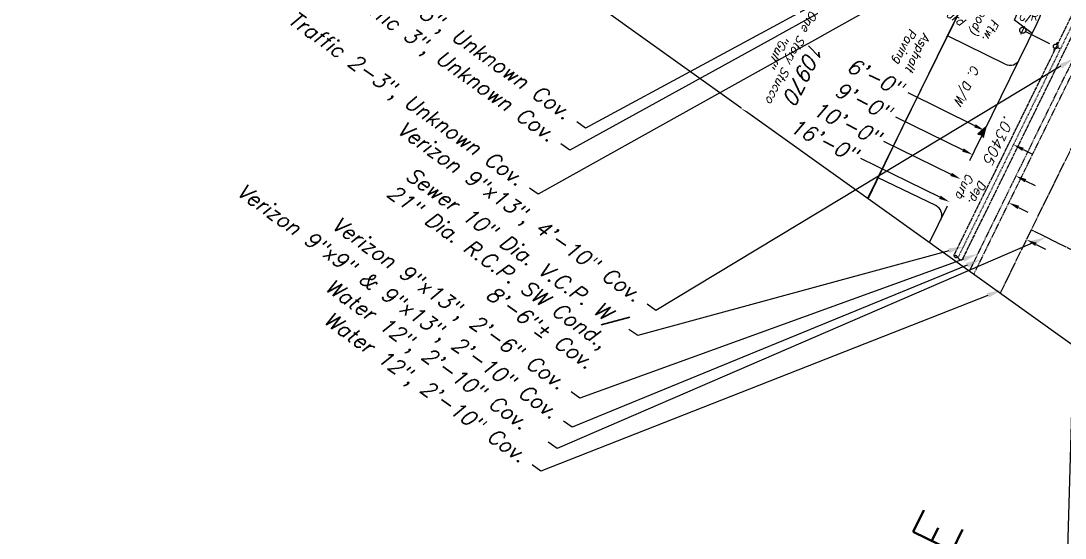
# Model space of a CAD drawing. Header units: feet. Extents: x 2726195 to 2731460, y 295075 to 297838.
# Drawn here: x 2730865.9 to 2731061, y 295688.2 to 295784.8 of the extents above; entities that cross this region are included whole.
import ezdxf
from ezdxf import colors
from ezdxf.entities.mleader import LeaderData, LeaderLine
from ezdxf.math import Vec2, Vec3

# ---------------------------------------------------------------- set-up
doc = ezdxf.new("R2010")
doc.units = ezdxf.units.FT
doc.header["$MEASUREMENT"] = 0
for name, pattern in [('DASHED2', [0.375, 0.25, -0.125]), ('PWD-SSWR', [3.3, 1.5, -0.15, 1.5, -0.15]), ('PWD-TELE', [1.5, 1, -0.05, 0.1, -0.05, 0.1, -0.05, 0.1, -0.05]), ('PWD-WATR', [2.2, 2, -0.05, 0.1, -0.05])]:
    doc.linetypes.add(name, pattern=pattern)
doc.layers.get('Defpoints').update_dxf_attribs({"color": 8})
for name, color, linetype in [('EX-CONC', 7, 'Continuous'), ('EX-CURB RAMP', 7, 'Continuous'), ('EX-CURB-RAMP', 7, 'Continuous'), ('EX-CURBLINE', 4, 'Continuous'), ('EX-DIMS-OFFSETS', 2, 'Continuous'), ('EX-HOUSELINE', 1, 'Continuous'), ('EX-SPOT ELEV-CITYPLAN', 2, 'Continuous'), ('EX-SW FLOW ARROW', 6, 'Continuous'), ('EX-TEXT', 7, 'Continuous'), ('EX-TEXT-BLDG', 7, 'Continuous'), ('EX-TEXT-SEWER-W6', 70, 'Continuous'), ('EX-TEXT-SEWER-W7', 70, 'Continuous'), ('EX-TEXT-TRAFFIC-W7', 22, 'Continuous'), ('EX-TEXT-VERIZON-W7', 30, 'Continuous'), ('EX-TEXT-WATER-W7', 151, 'Continuous'), ('EX-UTIL-PECO-STRU', 22, 'DASHED2'), ('EX-UTIL-SEWER', 70, 'PWD-SSWR'), ('EX-UTIL-STORM', 70, 'DASHED2'), ('EX-UTIL-VERIZON', 30, 'PWD-TELE'), ('EX-UTIL-WATER', 151, 'PWD-WATR'), ('EX_CURB RAMP TEXT', 7, 'Continuous')]:
    doc.layers.add(name, color=color, linetype=linetype)
doc.layers.add('Sheet Boundry', color=5, linetype='Continuous', plot=False)
doc.styles.add('60', font='simplex.shx', dxfattribs={"oblique": 15, "height": 0.6})
doc.styles.add('80', font='simplex.shx', dxfattribs={"oblique": 15, "height": 1.6})
doc.styles.add('EX-100', font='simplex.shx', dxfattribs={"oblique": 15, "height": 0.1})
doc.styles.add('EX-140', font='simplex.shx', dxfattribs={"oblique": 15, "height": 0.14})
doc.styles.add('EX-80', font='simplex.shx', dxfattribs={"oblique": 15, "height": 0.08})
doc.styles.add('L200', font='simplex', dxfattribs={"height": 4})
doc.styles.add('L80-MS-20', font='simplex.shx', dxfattribs={"oblique": 20, "height": 1.6})
doc.styles.add('Simplex Ob', font='simplex.shx', dxfattribs={"oblique": 15})
doc.dimstyles.new('EX-DIMS-UTL', dxfattribs={"dimtxt": 0.14, "dimasz": 0.1, "dimexe": 0.1, "dimexo": 0, "dimgap": 0.05, "dimtad": 0, "dimdec": 0, "dimlfac": 12, "dimzin": 1, "dimdsep": 46, "dimlunit": 4, "dimtxsty": 'EX-140', "dimcen": 0.1, "dimclrd": 256, "dimclre": 256, "dimclrt": 256, "dimadec": 0, "dimazin": 0, "dimtfac": 1, "dimtdec": 0, "dimtofl": 0, "dimtmove": 0, "dimatfit": 0, "dimfxl": 1, "dimtolj": 1, "dimtzin": 0, "dimlwd": -1, "dimlwe": -1, "dimarcsym": 0})

# ---------------------------------------------------------------- blocks, each defined once
blk = doc.blocks.new('p-pe pole w light')
for points in [[(0, -0.0425), (0, 0.0425)], [(0.342, 0.0212), (0.342, 0.0446)], [(0.0283, 0), (0.3208, 0)], [(0.342, -0.0212), (0.342, -0.0446)], [(0.3632, 0), (0.3866, 0)]]:
    blk.add_lwpolyline(points)
for centre, radius in [((0, 0), 0.0283), ((0.342, 0), 0.0212)]:
    blk.add_circle(centre, radius)
blk = doc.blocks.new('*U250')
at = {"layer": 'EX-CURB RAMP'}
for p, q in [((-4.27, 0.14), (-3.13, 2.91)), ((-3.13, 2.91), (0.95, 2.31)), ((-0.95, -2.31), (-4.27, 0.14))]:
    blk.add_line(p, q, dxfattribs=at)
at = {"layer": 'EX_CURB RAMP TEXT', "insert": (-1.78, 0.65), "char_height": 1.4, "width": 4.9944, "attachment_point": 5, "rotation": 0.0408, "style": 'Simplex Ob'}
blk.add_mtext('C{\\H0.71429x;/}R', dxfattribs=at)
blk = doc.blocks.new('*U283')
at = {"layer": 'EX-SW FLOW ARROW'}
blk.add_hatch(color=256, dxfattribs=at).paths.add_polyline_path([(0, 0), (0.144, 0.152), (0.077, 0.157), (0.032, 0.207)])
blk.add_lwpolyline([(0.032, 0.207), (0, 0), (0.144, 0.152), (0.077, 0.157), (0.032, 0.207)], dxfattribs=at)
blk = doc.blocks.new('*D443')
at = {"layer": 'Defpoints', "color": 0, "transparency": 16777216}
for p in [(2731042.44, 295757.2), (2731051.36, 295752.67, 215), (2731050.46, 295750.84)]:
    blk.add_point(p, dxfattribs=at)
at = {"layer": 'EX-DIMS-OFFSETS', "transparency": 16777216}
for p, q in [((2731039.69, 295756.13), (2731027.11, 295762.3)), ((2731052.26, 295749.96), (2731054.05, 295749.08))]:
    blk.add_line(p, q, dxfattribs=at)
for points in [[(2731039.84, 295756.43), (2731039.54, 295755.83), (2731041.48, 295755.25)], [(2731052.4, 295750.26), (2731052.11, 295749.66), (2731050.46, 295750.84)]]:
    blk.add_solid(points, dxfattribs=at)
at = {"layer": 'EX-DIMS-OFFSETS', "transparency": 16777216, "insert": (2731020.18, 295765.7), "char_height": 2.8, "attachment_point": 5, "rotation": 333.8649, "style": 'EX-140', "bg_fill": 3, "box_fill_scale": 1.25, "bg_fill_color": 256, "bg_fill_true_color": 13158600, "bg_fill_transparency": 0}
blk.add_mtext('\\A1;10\'-0"', dxfattribs=at)
blk = doc.blocks.new('*D548')
at = {"layer": 'Defpoints', "color": 0, "transparency": 16777216}
for p in [(2731040.24, 295752.71), (2731053.76, 295743.94), (2731054.55, 295745.55)]:
    blk.add_point(p, dxfattribs=at)
at = {"layer": 'EX-DIMS-OFFSETS', "transparency": 16777216}
for p, q in [((2731037.6, 295751.86), (2731022.81, 295759.12)), ((2731055.55, 295743.05), (2731057.35, 295742.17))]:
    blk.add_line(p, q, dxfattribs=at)
for points in [[(2731037.74, 295752.16), (2731037.45, 295751.57), (2731039.39, 295750.98)], [(2731055.7, 295743.35), (2731055.4, 295742.76), (2731053.76, 295743.94)]]:
    blk.add_solid(points, dxfattribs=at)
at = {"layer": 'EX-DIMS-OFFSETS', "transparency": 16777216, "insert": (2731015.88, 295762.52), "char_height": 2.8, "attachment_point": 5, "rotation": 333.8649, "style": 'EX-140', "bg_fill": 3, "box_fill_scale": 1.25, "bg_fill_color": 256, "bg_fill_true_color": 13158600, "bg_fill_transparency": 0}
blk.add_mtext('\\A1;16\'-0"', dxfattribs=at)
blk = doc.blocks.new('*D581')
at = {"layer": 'Defpoints', "color": 0, "transparency": 16777216}
for p in [(2731044.64, 295761.69), (2731052.71, 295757.71, 193.5), (2731051.79, 295755.83)]:
    blk.add_point(p, dxfattribs=at)
at = {"layer": 'EX-DIMS-OFFSETS', "transparency": 16777216}
for p, q in [((2731041.92, 295760.68), (2731029.36, 295766.84)), ((2731053.59, 295754.95), (2731055.39, 295754.07))]:
    blk.add_line(p, q, dxfattribs=at)
for points in [[(2731042.07, 295760.98), (2731041.77, 295760.38), (2731043.71, 295759.8)], [(2731053.74, 295755.25), (2731053.44, 295754.65), (2731051.79, 295755.83)]]:
    blk.add_solid(points, dxfattribs=at)
at = {"layer": 'EX-DIMS-OFFSETS', "transparency": 16777216, "insert": (2731023.22, 295769.85), "char_height": 2.8, "attachment_point": 5, "rotation": 333.8649, "style": 'EX-140', "bg_fill": 3, "box_fill_scale": 1.25, "bg_fill_color": 256, "bg_fill_true_color": 13158600, "bg_fill_transparency": 0}
blk.add_mtext('\\A1;9\'-0"', dxfattribs=at)
blk = doc.blocks.new('*D582')
at = {"layer": 'Defpoints', "color": 0, "transparency": 16777216}
for p in [(2731046.85, 295766.18), (2731052.18, 295763.42), (2731051.32, 295761.68)]:
    blk.add_point(p, dxfattribs=at)
at = {"layer": 'EX-DIMS-OFFSETS', "transparency": 16777216}
for p, q in [((2731044.14, 295765.21), (2731031.64, 295771.34)), ((2731053.12, 295760.8), (2731054.91, 295759.92))]:
    blk.add_line(p, q, dxfattribs=at)
for points in [[(2731044.29, 295765.5), (2731043.99, 295764.91), (2731045.94, 295764.32)], [(2731053.27, 295761.1), (2731052.97, 295760.5), (2731051.32, 295761.68)]]:
    blk.add_solid(points, dxfattribs=at)
at = {"layer": 'EX-DIMS-OFFSETS', "transparency": 16777216, "insert": (2731025.5, 295774.35), "char_height": 2.8, "attachment_point": 5, "rotation": 333.8649, "style": 'EX-140', "bg_fill": 3, "box_fill_scale": 1.25, "bg_fill_color": 256, "bg_fill_true_color": 13158600, "bg_fill_transparency": 0}
blk.add_mtext('\\A1;6\'-0"', dxfattribs=at)

msp = doc.modelspace()

# ---------------------------------------------------------------- linework, layer by layer
at = {"layer": 'EX-CONC'}
for points in [[(2731043.207, 295790.5), (2731031.032, 295765.858), (2731024.173, 295751.649)], [(2731049.786, 295776.71), (2731039.007, 295781.999)], [(2731036.829, 295750.302), (2731026.037, 295755.511)]]:
    msp.add_lwpolyline(points, dxfattribs=at)
at = {"layer": 'EX-CURBLINE'}
msp.add_lwpolyline([(2731035.677, 295743.414), (2731055.786, 295784.398, 0.3668732), (2731051.673, 295800.702), (2730645.592, 296090.872)], format="xyb", dxfattribs=at)
at = {"layer": 'EX-HOUSELINE'}
msp.add_lwpolyline([(2731024.107, 295751.695), (2731043.695, 295791.617)], dxfattribs=at)
at = {"layer": 'EX-UTIL-SEWER', "ltscale": 0.5}
for centre, radius, start, end in [((2731040.341, 295740.293), 0.689, 24.43576, 103.2941), ((2731040.81, 295741.248), 0.689, 204.43576, 283.2941), ((2731041.584, 295740.839), 0.669, 203.00394, 284.72592)]:
    msp.add_arc(centre, radius, start, end, dxfattribs=at)
at = {"layer": 'EX-UTIL-WATER'}
for points in [[(2731083.062, 295803.666), (2731054.645, 295745.75)], [(2731054.645, 295745.75), (2731048.864, 295733.967)], [(2731065.317, 295740.513), (2731054.645, 295745.75)]]:
    msp.add_lwpolyline(points, dxfattribs=at)
at = {"layer": 'Sheet Boundry'}
msp.add_lwpolyline([(2730731.171, 295961.016), (2731028.142, 295748.812), (2731071.104, 295718.034), (2731121.373, 295675.028)], dxfattribs=at)

# ---------------------------------------------------------------- block references
at = {"layer": 'EX-CURB-RAMP'}
msp.add_blockref('*U250', (2731055.792, 295784.778, 70.079), dxfattribs=at)
at = {"layer": 'EX-SW FLOW ARROW', "xscale": 10, "yscale": 10, "zscale": 10, "rotation": 174.93117875705}
msp.add_blockref('*U283', (2731046.248, 295765.039), dxfattribs=at)
at = {"layer": 'EX-UTIL-PECO-STRU', "xscale": 20.00000000000001, "yscale": 20.00000000000001, "zscale": 20.00000000000001, "rotation": 333.8649304988427}
msp.add_blockref('p-pe pole w light', (2731053.069, 295783.057, 193.21), dxfattribs=at)

# ---------------------------------------------------------------- texts
at = {"layer": 'Defpoints', "color": 0, "style": 'L200'}
msp.add_text('BUSTLETON AVENUE', height=8.06011, rotation=63.8666, dxfattribs=at).set_placement((2730995.127, 295594.615))
at = {"layer": 'EX-SPOT ELEV-CITYPLAN', "style": '60', "oblique": 15}
msp.add_text('.03405', height=2, rotation=243.86493, dxfattribs=at).set_placement((2731049.755, 295767.233))

# ---------------------------------------------------------------- leaders
at = {"layer": 'EX-TEXT-WATER-W7'}
ml = msp.add_multileader_mtext('Standard', dxfattribs=at)
ml.set_content('Water 12", 2\'-10" Cov.', color=256, style='EX-100')
ml.set_leader_properties(color=256, linetype='ByLayer', lineweight=-1)
ml.build(insert=Vec2(0, 0))
ml.multileader.update_dxf_attribs({"dogleg_length": 0.1, "arrow_head_size": 2.8, "scale": 20})
ctx = ml.context
ctx.base_point, ctx.scale, ctx.char_height, ctx.arrow_head_size, ctx.plane_origin, ctx.plane_x_axis, ctx.plane_y_axis = Vec3(2730918.567, 295732.513), 20, 2.8, 2.8, Vec3(2731012.844, 295935.078), Vec3(0.8136275, -0.5813866), Vec3(0.5813866, 0.8136275)
ctx.text_align_type = 2
notes = []
notes.append((ctx, [(1, (1, 1, 0), (2730963.074, 295700.71), (-0.8136275, 0.5813866), 2, [(0, [(2731049.148, 295734.546)], 0, [])])]))
ctx.mtext.insert, ctx.mtext.text_direction, ctx.mtext.alignment, ctx.mtext.flow_direction = Vec3(2730960.789, 295704.392), Vec3(0.8136275, -0.5813866), 3, 5
ml = msp.add_multileader_mtext('Standard', dxfattribs=at)
ml.set_content('Water 36" P.C.C.P., 4\'-0" Cov.', color=256, style='EX-100')
ml.set_leader_properties(color=256, linetype='ByLayer', lineweight=-1)
ml.build(insert=Vec2(0, 0))
ml.multileader.update_dxf_attribs({"dogleg_length": 0.1, "arrow_head_size": 2.8, "scale": 20})
ctx = ml.context
ctx.base_point, ctx.scale, ctx.char_height, ctx.arrow_head_size, ctx.plane_origin, ctx.plane_x_axis, ctx.plane_y_axis = Vec3(2731063.06, 295684.879), 20, 2.8, 2.8, Vec3(2731201.719, 295849.278), Vec3(0.8136275, -0.5813866), Vec3(0.5813866, 0.8136275)
notes.append((ctx, [(0, (1, 1, 0), (2731061.433, 295686.041), (0.8136275, -0.5813866), 2, [(0, [(2731062.587, 295725.325)], 0, [])])]))
ctx.mtext.insert, ctx.mtext.text_direction, ctx.mtext.flow_direction = Vec3(2731065.656, 295685.072), Vec3(0.8136275, -0.5813866), 5
for ctx, leaders in notes:
    for number, flags, end, landing, length, lines in leaders:
        leader = LeaderData()
        leader.index, (leader.has_last_leader_line, leader.has_dogleg_vector, leader.attachment_direction) = number, flags
        leader.last_leader_point, leader.dogleg_vector, leader.dogleg_length = Vec3(end), Vec3(landing), length
        for number, points, colour, breaks in lines:
            line = LeaderLine()
            line.index, line.vertices, line.color, line.breaks = number, Vec3.list(points), colors.encode_raw_color(colour), breaks
            leader.lines.append(line)
        ctx.leaders.append(leader)

# ---------------------------------------------------------------- next in the draw order: texts
at = {"layer": 'EX-TEXT-BLDG', "insert": (2731012.264, 295775.339), "char_height": 2.8, "attachment_point": 5, "rotation": 243.86493, "style": 'L80-MS-20', "bg_fill": 2}
msp.add_mtext('10970', dxfattribs=at)

# ---------------------------------------------------------------- next in the draw order: texts
at = {"layer": 'EX-TEXT-BLDG', "insert": (2731008.757, 295778.621), "char_height": 1.6, "width": 23.95474, "attachment_point": 5, "rotation": 243.86493, "style": 'L80-MS-20', "bg_fill": 2}
msp.add_mtext('One Story Stucco \\P"Gulf"', dxfattribs=at)

# ---------------------------------------------------------------- next in the draw order: leaders
at = {"layer": 'EX-TEXT'}
ml = msp.add_multileader_mtext('Standard', dxfattribs=at)
ml.set_content('{\\W1;Traffic Signal Box}', color=256, style='EX-80')
ml.set_leader_properties(color=256, linetype='ByLayer', lineweight=-1)
ml.build(insert=Vec2(0, 0))
ml.multileader.update_dxf_attribs({"dogleg_length": 0.08, "arrow_head_size": 1.6, "scale": 20})
ctx = ml.context
ctx.base_point, ctx.scale, ctx.char_height, ctx.arrow_head_size, ctx.landing_gap_size, ctx.plane_origin, ctx.plane_x_axis, ctx.plane_y_axis = Vec3(2731015.697, 295819.062, 193.756), 20, 1.6, 1.6, 0.8, Vec3(2731017.323, 295790.74, 193.756), Vec3(0.8136275, -0.5813866), Vec3(0.5813866, 0.8136275)
ctx.text_align_type = 1
notes = []
notes.append((ctx, [(1, (1, 1, 0), (2731035.773, 295804.716, 193.756), (-0.8136275, 0.5813866), 1.732, [(0, [(2731038.216, 295799.296, 193.756)], 0, [])])]))
ctx.mtext.insert, ctx.mtext.text_direction, ctx.mtext.width, ctx.mtext.alignment, ctx.mtext.flow_direction = Vec3(2731025.65, 295813.261, 193.756), Vec3(0.8136275, -0.5813866), 23.60168, 2, 5
ml = msp.add_multileader_mtext('Standard', dxfattribs=at)
ml.set_content('{\\W1;Con. Box}', color=256, style='EX-80')
ml.set_leader_properties(color=256, linetype='ByLayer', lineweight=-1)
ml.build(insert=Vec2(0, 0))
ml.multileader.update_dxf_attribs({"dogleg_length": 0.08, "arrow_head_size": 1.6, "scale": 20})
ctx = ml.context
ctx.base_point, ctx.scale, ctx.char_height, ctx.arrow_head_size, ctx.landing_gap_size, ctx.plane_origin, ctx.plane_x_axis, ctx.plane_y_axis = Vec3(2731017.892, 295814.151, 193.756), 20, 1.6, 1.6, 0.8, Vec3(2731011.004, 295792.116, 193.756), Vec3(0.8136275, -0.5813866), Vec3(0.5813866, 0.8136275)
ctx.text_align_type = 1
notes.append((ctx, [(1, (1, 1, 0), (2731029.32, 295805.985, 193.756), (-0.8136275, 0.5813866), 1.732, [(0, [(2731031.957, 295801.721, 193.756)], 0, [])])]))
ctx.mtext.insert, ctx.mtext.text_direction, ctx.mtext.width, ctx.mtext.alignment, ctx.mtext.flow_direction = Vec3(2731023.366, 295811.222, 193.756), Vec3(0.8136275, -0.5813866), 16.39175, 2, 5
ml = msp.add_multileader_mtext('Standard', dxfattribs=at)
ml.set_content('{\\W1;UGW}', color=256, style='EX-80')
ml.set_leader_properties(color=256, linetype='ByLayer', lineweight=-1)
ml.build(insert=Vec2(0, 0))
ml.multileader.update_dxf_attribs({"dogleg_length": 0.08, "arrow_head_size": 1.6, "scale": 20})
ctx = ml.context
ctx.base_point, ctx.scale, ctx.char_height, ctx.arrow_head_size, ctx.landing_gap_size, ctx.plane_origin, ctx.plane_x_axis, ctx.plane_y_axis = Vec3(2730988.746, 295837.175, -246.382), 20, 1.6, 1.6, 0.8, Vec3(2730966.859, 295830.304, -246.382), Vec3(0.8136275, -0.5813866), Vec3(0.5813866, 0.8136275)
ctx.text_align_type = 1
notes.append((ctx, [(0, (1, 1, 0), (2730987.885, 295837.791, -246.382), (0.8136275, -0.5813866), 1.058, [(0, [(2730990.287, 295840.925, -246.382)], 0, [])])]))
ctx.mtext.insert, ctx.mtext.text_direction, ctx.mtext.width, ctx.mtext.defined_height, ctx.mtext.alignment, ctx.mtext.flow_direction = Vec3(2730991.939, 295835.877, -246.382), Vec3(0.8136275, -0.5813866), 9.45066, 1.6, 2, 5
ml = msp.add_multileader_mtext('Standard', dxfattribs=at)
ml.set_content('{\\W1;Sign Board}', color=256, style='EX-80')
ml.set_leader_properties(color=256, linetype='ByLayer', lineweight=-1)
ml.build(insert=Vec2(0, 0))
ml.multileader.update_dxf_attribs({"dogleg_length": 0.08, "arrow_head_size": 1.6, "scale": 20})
ctx = ml.context
ctx.base_point, ctx.scale, ctx.char_height, ctx.arrow_head_size, ctx.landing_gap_size, ctx.plane_origin, ctx.plane_x_axis, ctx.plane_y_axis = Vec3(2731033.64, 295790.343), 20, 1.6, 1.6, 0.8, Vec3(2731010.989, 295785.464), Vec3(0.8136275, -0.5813866), Vec3(0.5813866, 0.8136275)
ctx.text_align_type = 1
notes.append((ctx, [(0, (1, 1, 0), (2731033.189, 295790.665), (0.8136275, -0.5813866), 0.554, [(0, [(2731033.209, 295794.159)], 0, [])])]))
ctx.mtext.insert, ctx.mtext.text_direction, ctx.mtext.width, ctx.mtext.alignment, ctx.mtext.flow_direction = Vec3(2731037.534, 295788.544), Vec3(0.8136275, -0.5813866), 6.36776, 2, 5
for ctx, leaders in notes:
    for number, flags, end, landing, length, lines in leaders:
        leader = LeaderData()
        leader.index, (leader.has_last_leader_line, leader.has_dogleg_vector, leader.attachment_direction) = number, flags
        leader.last_leader_point, leader.dogleg_vector, leader.dogleg_length = Vec3(end), Vec3(landing), length
        for number, points, colour, breaks in lines:
            line = LeaderLine()
            line.index, line.vertices, line.color, line.breaks = number, Vec3.list(points), colors.encode_raw_color(colour), breaks
            leader.lines.append(line)
        ctx.leaders.append(leader)

# ---------------------------------------------------------------- next in the draw order: texts
at = {"layer": 'EX-TEXT', "char_height": 1.6, "attachment_point": 1, "rotation": 243.86493, "style": '80', "bg_fill": 2}
for s, insert, width in [('\\pxqc;Asphalt Paving', (2731035.413, 295780.877, 23.634), 5.32242), ('\\pxqc;C. D/W', (2731045.47, 295776.793), 9.57423), ('\\pxqc;Dep. Curb', (2731047.1, 295755.868), 7.84619)]:
    msp.add_mtext(s, dxfattribs=dict(at, insert=insert, width=width))

# ---------------------------------------------------------------- next in the draw order: texts
at = {"layer": 'EX-TEXT', "insert": (2731050.619, 295788.276, 23.634), "char_height": 1.6, "width": 9.33593, "attachment_point": 1, "rotation": 243.86493, "style": '80', "bg_fill": 2}
msp.add_mtext('\\pxqc;C. Ftw. (Good)', dxfattribs=at)

# ---------------------------------------------------------------- next in the draw order: leaders
at = {"layer": 'EX-TEXT'}
ml = msp.add_multileader_mtext('Standard', dxfattribs=at)
ml.set_content('{\\W1;Sign Board}', color=256, style='EX-80')
ml.set_leader_properties(color=256, linetype='ByLayer', lineweight=-1)
ml.build(insert=Vec2(0, 0))
ml.multileader.update_dxf_attribs({"dogleg_length": 0.08, "arrow_head_size": 1.6, "scale": 20})
ctx = ml.context
ctx.base_point, ctx.scale, ctx.char_height, ctx.arrow_head_size, ctx.landing_gap_size, ctx.plane_origin, ctx.plane_x_axis, ctx.plane_y_axis = Vec3(2731096.45, 295703.422, 193.756), 20, 1.6, 1.6, 0.8, Vec3(2731068.564, 295696.291, 193.756), Vec3(0.7598602, -0.6500865), Vec3(0.6500865, 0.7598602)
ctx.text_align_type = 1
notes = []
notes.append((ctx, [(0, (1, 1, 0), (2731095.133, 295704.548, 193.756), (0.7598602, -0.6500865), 1.732, [(0, [(2731093.119, 295707.333, 193.756)], 0, [])])]))
ctx.mtext.insert, ctx.mtext.text_direction, ctx.mtext.rotation, ctx.mtext.width, ctx.mtext.alignment, ctx.mtext.flow_direction = Vec3(2731100.172, 295701.29, 193.756), Vec3(0.7598602, -0.6500865), -0.0872665, 7.86894, 2, 5
for ctx, leaders in notes:
    for number, flags, end, landing, length, lines in leaders:
        leader = LeaderData()
        leader.index, (leader.has_last_leader_line, leader.has_dogleg_vector, leader.attachment_direction) = number, flags
        leader.last_leader_point, leader.dogleg_vector, leader.dogleg_length = Vec3(end), Vec3(landing), length
        for number, points, colour, breaks in lines:
            line = LeaderLine()
            line.index, line.vertices, line.color, line.breaks = number, Vec3.list(points), colors.encode_raw_color(colour), breaks
            leader.lines.append(line)
        ctx.leaders.append(leader)

# ---------------------------------------------------------------- next in the draw order: linework, layer by layer
at = {"layer": 'EX-UTIL-VERIZON'}
msp.add_lwpolyline([(2731064.891, 295780.252), (2731043.919, 295737.51)], dxfattribs=at)

# ---------------------------------------------------------------- next in the draw order: leaders
at = {"layer": 'EX-TEXT'}
ml = msp.add_multileader_mtext('Standard', dxfattribs=at)
ml.set_content('{\\W1;Phone}', color=256, style='EX-80')
ml.set_leader_properties(color=256, linetype='ByLayer', lineweight=-1)
ml.build(insert=Vec2(0, 0))
ml.multileader.update_dxf_attribs({"dogleg_length": 0.08, "arrow_head_size": 1.6, "scale": 20})
ctx = ml.context
ctx.base_point, ctx.scale, ctx.char_height, ctx.arrow_head_size, ctx.landing_gap_size, ctx.plane_origin, ctx.plane_x_axis, ctx.plane_y_axis = Vec3(2730987.091, 295824.952, 193.756), 20, 1.6, 1.6, 0.8, Vec3(2730986.875, 295805.433, 193.756), Vec3(0.8136275, -0.5813866), Vec3(0.5813866, 0.8136275)
ctx.text_align_type = 1
notes = []
notes.append((ctx, [(1, (1, 1, 0), (2730995.548, 295818.909, 193.756), (-0.8136275, 0.5813866), 1.732, [(0, [(2730996.969, 295822.661, 193.756)], 0, [])])]))
ctx.mtext.insert, ctx.mtext.text_direction, ctx.mtext.width, ctx.mtext.alignment, ctx.mtext.flow_direction = Vec3(2730991.08, 295823.085, 193.756), Vec3(0.8136275, -0.5813866), 11.88078, 2, 5
for ctx, leaders in notes:
    for number, flags, end, landing, length, lines in leaders:
        leader = LeaderData()
        leader.index, (leader.has_last_leader_line, leader.has_dogleg_vector, leader.attachment_direction) = number, flags
        leader.last_leader_point, leader.dogleg_vector, leader.dogleg_length = Vec3(end), Vec3(landing), length
        for number, points, colour, breaks in lines:
            line = LeaderLine()
            line.index, line.vertices, line.color, line.breaks = number, Vec3.list(points), colors.encode_raw_color(colour), breaks
            leader.lines.append(line)
        ctx.leaders.append(leader)

# ---------------------------------------------------------------- next in the draw order: dimensions: what is measured, and where the dimension line sits
at = {"layer": 'EX-DIMS-OFFSETS'}
dim = msp.add_linear_dim(base=(2731050.462, 295750.845), p1=(2731042.441, 295757.199), p2=(2731051.358, 295752.672, 214.999), angle=153.86493, dimstyle='EX-DIMS-UTL', override={"dimscale": 0, "dimse1": 1, "dimse2": 1, "dimatfit": 1, "dimtfill": 1}, dxfattribs=at)
dim.commit()
dim.dimension.update_dxf_attribs({"geometry": '*D443', "text_midpoint": (2731020.179, 295765.703), "dimtype": 160})

# ---------------------------------------------------------------- next in the draw order: dimensions: what is measured, and where the dimension line sits
dim = msp.add_linear_dim(base=(2731053.755, 295743.936), p1=(2731040.238, 295752.71), p2=(2731054.548, 295745.552), angle=153.86493, dimstyle='EX-DIMS-UTL', override={"dimscale": 0, "dimse1": 1, "dimse2": 1, "dimatfit": 1, "dimtfill": 1}, dxfattribs=at)
dim.commit()
dim.dimension.update_dxf_attribs({"geometry": '*D548', "text_midpoint": (2731015.877, 295762.521), "dimtype": 160})

# ---------------------------------------------------------------- next in the draw order: linework, layer by layer
at = {"layer": 'EX-CONC'}
msp.add_arc((2731035.965, 295748.512), 1.987, 333.86493, 64.23286, dxfattribs=at)
at = {"layer": 'EX-UTIL-VERIZON'}
msp.add_lwpolyline([(2731064.502, 295780.442, 0.0458091), (2731062.335, 295777.314), (2731043.095, 295738.1)], format="xyb", dxfattribs=at)

# ---------------------------------------------------------------- next in the draw order: leaders
at = {"layer": 'EX-TEXT-VERIZON-W7'}
ml = msp.add_multileader_mtext('Standard', dxfattribs=at)
ml.set_content('Verizon 9"x13", 2\'-6" Cov.', color=256, style='EX-100')
ml.set_leader_properties(color=256, linetype='ByLayer', lineweight=-1)
ml.build(insert=Vec2(0, 0))
ml.multileader.update_dxf_attribs({"dogleg_length": 0.1, "arrow_head_size": 2.8, "scale": 20})
ctx = ml.context
ctx.base_point, ctx.scale, ctx.char_height, ctx.arrow_head_size, ctx.plane_origin, ctx.plane_x_axis, ctx.plane_y_axis = Vec3(2730919.187, 295750.896), 20, 2.8, 2.8, Vec3(2730872.563, 295841.192), Vec3(0.8136275, -0.5813866), Vec3(0.5813866, 0.8136275)
ctx.text_align_type = 2
notes = []
notes.append((ctx, [(0, (1, 1, 0), (2730970.352, 295714.335), (-0.8136275, 0.5813866), 2, [(0, [(2731044.646, 295741.249)], 0, [])])]))
ctx.mtext.insert, ctx.mtext.text_direction, ctx.mtext.alignment, ctx.mtext.flow_direction = Vec3(2730968.067, 295718.017), Vec3(0.8136275, -0.5813866), 3, 5
at = {"layer": 'EX-TEXT-WATER-W7'}
ml = msp.add_multileader_mtext('Standard', dxfattribs=at)
ml.set_content('Water 12", 2\'-10" Cov.', color=256, style='EX-100')
ml.set_leader_properties(color=256, linetype='ByLayer', lineweight=-1)
ml.build(insert=Vec2(0, 0))
ml.multileader.update_dxf_attribs({"dogleg_length": 0.1, "arrow_head_size": 2.8, "scale": 20})
ctx = ml.context
ctx.base_point, ctx.scale, ctx.char_height, ctx.arrow_head_size, ctx.plane_origin, ctx.plane_x_axis, ctx.plane_y_axis = Vec3(2730921.571, 295736.717), 20, 2.8, 2.8, Vec3(2731198.812, 295845.21), Vec3(0.8136275, -0.5813866), Vec3(0.5813866, 0.8136275)
notes.append((ctx, [(1, (1, 1, 0), (2730966.078, 295704.914), (-0.8136275, 0.5813866), 2, [(0, [(2731057.408, 295744.394)], 0, [])])]))
ctx.mtext.insert, ctx.mtext.text_direction, ctx.mtext.flow_direction = Vec3(2730924.167, 295736.91), Vec3(0.8136275, -0.5813866), 5
for ctx, leaders in notes:
    for number, flags, end, landing, length, lines in leaders:
        leader = LeaderData()
        leader.index, (leader.has_last_leader_line, leader.has_dogleg_vector, leader.attachment_direction) = number, flags
        leader.last_leader_point, leader.dogleg_vector, leader.dogleg_length = Vec3(end), Vec3(landing), length
        for number, points, colour, breaks in lines:
            line = LeaderLine()
            line.index, line.vertices, line.color, line.breaks = number, Vec3.list(points), colors.encode_raw_color(colour), breaks
            leader.lines.append(line)
        ctx.leaders.append(leader)

# ---------------------------------------------------------------- next in the draw order: dimensions: what is measured, and where the dimension line sits
at = {"layer": 'EX-DIMS-OFFSETS'}
dim = msp.add_linear_dim(base=(2731051.795, 295755.832), p1=(2731044.643, 295761.688), p2=(2731052.715, 295757.707, 193.499), angle=153.86493, dimstyle='EX-DIMS-UTL', override={"dimscale": 0, "dimse1": 1, "dimse2": 1, "dimatfit": 1, "dimtfill": 1}, dxfattribs=at)
dim.commit()
dim.dimension.update_dxf_attribs({"geometry": '*D581', "text_midpoint": (2731023.22, 295769.853), "dimtype": 160})

# ---------------------------------------------------------------- next in the draw order: dimensions: what is measured, and where the dimension line sits
dim = msp.add_linear_dim(base=(2731051.323, 295761.682), p1=(2731046.845, 295766.177), p2=(2731052.178, 295763.423), angle=153.86493, dimstyle='EX-DIMS-UTL', override={"dimscale": 0, "dimse1": 1, "dimse2": 1, "dimatfit": 1, "dimtfill": 1}, dxfattribs=at)
dim.commit()
dim.dimension.update_dxf_attribs({"geometry": '*D582', "text_midpoint": (2731025.499, 295774.352), "dimtype": 160})

# ---------------------------------------------------------------- next in the draw order: leaders
at = {"layer": 'EX-TEXT-SEWER-W7'}
ml = msp.add_multileader_mtext('Standard', dxfattribs=at)
ml.set_content('{\\Fromans|c0;\\Q17;Sewer 10" Dia. V.C.P. W/\\P21" Dia. R.C.P. SW Cond.,\\P8\'-6"%%P Cov.}', color=256, style='EX-100')
ml.set_leader_properties(color=256, linetype='ByLayer', lineweight=-1)
ml.build(insert=Vec2(0, 0))
ml.multileader.update_dxf_attribs({"dogleg_length": 0.1, "arrow_head_size": 2.8, "scale": 20})
ctx = ml.context
ctx.base_point, ctx.scale, ctx.char_height, ctx.arrow_head_size, ctx.plane_origin, ctx.plane_x_axis, ctx.plane_y_axis = Vec3(2730930.193, 295762.42), 20, 2.8, 2.8, Vec3(2730794.569, 295848.571), Vec3(0.8136275, -0.5813866), Vec3(0.5813866, 0.8136275)
ctx.text_align_type = 2
notes = []
notes.append((ctx, [(0, (1, 1, 0), (2730981.151, 295726.007), (-0.8136275, 0.5813866), 2, [(0, [(2731041.962, 295742.602)], 0, [])])]))
ctx.mtext.insert, ctx.mtext.text_direction, ctx.mtext.alignment, ctx.mtext.flow_direction = Vec3(2730978.71, 295729.472), Vec3(0.8136275, -0.5813866), 3, 5
at = {"layer": 'EX-TEXT-VERIZON-W7'}
ml = msp.add_multileader_mtext('Standard', dxfattribs=at)
ml.set_content('Verizon 9"x9" & 9"x13", 2\'-10" Cov.', color=256, style='EX-100')
ml.set_leader_properties(color=256, linetype='ByLayer', lineweight=-1)
ml.build(insert=Vec2(0, 0))
ml.multileader.update_dxf_attribs({"dogleg_length": 0.1, "arrow_head_size": 2.8, "scale": 20})
ctx = ml.context
ctx.base_point, ctx.scale, ctx.char_height, ctx.arrow_head_size, ctx.plane_origin, ctx.plane_x_axis, ctx.plane_y_axis = Vec3(2730899.635, 295758.394), 20, 2.8, 2.8, Vec3(2730869.656, 295837.124), Vec3(0.8136275, -0.5813866), Vec3(0.5813866, 0.8136275)
ctx.text_align_type = 2
notes.append((ctx, [(0, (1, 1, 0), (2730968.917, 295708.887), (-0.8136275, 0.5813866), 2, [(0, [(2731045.254, 295740.231)], 0, [])])]))
ctx.mtext.insert, ctx.mtext.text_direction, ctx.mtext.alignment, ctx.mtext.flow_direction = Vec3(2730966.632, 295712.569), Vec3(0.8136275, -0.5813866), 3, 5
for ctx, leaders in notes:
    for number, flags, end, landing, length, lines in leaders:
        leader = LeaderData()
        leader.index, (leader.has_last_leader_line, leader.has_dogleg_vector, leader.attachment_direction) = number, flags
        leader.last_leader_point, leader.dogleg_vector, leader.dogleg_length = Vec3(end), Vec3(landing), length
        for number, points, colour, breaks in lines:
            line = LeaderLine()
            line.index, line.vertices, line.color, line.breaks = number, Vec3.list(points), colors.encode_raw_color(colour), breaks
            leader.lines.append(line)
        ctx.leaders.append(leader)

# ---------------------------------------------------------------- next in the draw order: linework, layer by layer
at = {"layer": 'EX-CONC'}
msp.add_arc((2731050.667, 295778.506), 2, 243.86493, 333.86493, dxfattribs=at)
at = {"layer": 'EX-UTIL-SEWER', "ltscale": 0.5}
for points in [[(2731087.303, 295837.355), (2731081.893, 295826.099), (2731076.555, 295824.227), (2731074, 295818.912), (2731075.846, 295813.649), (2731040.183, 295740.963)], [(2731088.881, 295836.597), (2731083.156, 295824.688), (2731077.818, 295822.815), (2731075.892, 295818.808), (2731077.741, 295813.536), (2731041.754, 295740.192)]]:
    msp.add_lwpolyline(points, dxfattribs=at)
at = {"layer": 'EX-UTIL-STORM', "ltscale": 0.5}
msp.add_lwpolyline([(2731078.79, 295817.662), (2731040.968, 295740.578)], dxfattribs=at)

# ---------------------------------------------------------------- next in the draw order: leaders
at = {"layer": 'EX-TEXT-SEWER-W6'}
ml = msp.add_multileader_mtext('Standard', dxfattribs=at)
ml.set_content('Sewer 15" Dia. V.C.P. Drainage Spur,\\PUnknown Cov.', color=256, style='EX-100')
ml.set_leader_properties(color=256, linetype='ByLayer', lineweight=-1)
ml.build(insert=Vec2(0, 0))
ml.multileader.update_dxf_attribs({"dogleg_length": 0.1, "arrow_head_size": 2.8, "scale": 20})
ctx = ml.context
ctx.base_point, ctx.scale, ctx.char_height, ctx.arrow_head_size, ctx.plane_origin, ctx.plane_x_axis, ctx.plane_y_axis = Vec3(2730704.831, 296169.259), 20, 2.8, 2.8, Vec3(2730526.411, 296050.717), Vec3(0.8136275, -0.5813866), Vec3(0.5813866, 0.8136275)
notes = []
notes.append((ctx, [(1, (1, 1, 0), (2730703.204, 296170.422), (0.8136275, -0.5813866), 2, [(0, [(2730657.474, 296143.465)], 0, [])])]))
ctx.mtext.insert, ctx.mtext.text_direction, ctx.mtext.width, ctx.mtext.flow_direction = Vec3(2730707.273, 296169.236), Vec3(0.8136275, -0.5813866), 46.27509, 5
at = {"layer": 'EX-TEXT-TRAFFIC-W7'}
ml = msp.add_multileader_mtext('Standard', dxfattribs=at)
ml.set_content('Traffic 3", Unknown Cov.', color=256, style='EX-100')
ml.set_leader_properties(color=256, linetype='ByLayer', lineweight=-1)
ml.build(insert=Vec2(0, 0))
ml.multileader.update_dxf_attribs({"dogleg_length": 0.1, "arrow_head_size": 2.8, "scale": 20})
ctx = ml.context
ctx.base_point, ctx.scale, ctx.char_height, ctx.arrow_head_size, ctx.plane_origin, ctx.plane_x_axis, ctx.plane_y_axis = Vec3(2730921.082, 295794.495), 20, 2.8, 2.8, Vec3(2730956.064, 295859.552), Vec3(0.8136275, -0.5813866), Vec3(0.5813866, 0.8136275)
ctx.text_align_type = 2
notes.append((ctx, [(1, (1, 1, 0), (2730968.45, 295760.648), (-0.8136275, 0.5813866), 2, [(0, [(2731052.309, 295806.861)], 0, [])])]))
ctx.mtext.insert, ctx.mtext.text_direction, ctx.mtext.alignment, ctx.mtext.flow_direction = Vec3(2730966.164, 295764.329), Vec3(0.8136275, -0.5813866), 3, 5
ml = msp.add_multileader_mtext('Standard', dxfattribs=at)
ml.set_content('Traffic 3-3", Unknown Cov.', color=256, style='EX-100')
ml.set_leader_properties(color=256, linetype='ByLayer', lineweight=-1)
ml.build(insert=Vec2(0, 0))
ml.multileader.update_dxf_attribs({"dogleg_length": 0.1, "arrow_head_size": 2.8, "scale": 20})
ctx = ml.context
ctx.base_point, ctx.scale, ctx.char_height, ctx.arrow_head_size, ctx.plane_origin, ctx.plane_x_axis, ctx.plane_y_axis = Vec3(2730919.045, 295802.194, 193.756), 20, 2.8, 2.8, Vec3(2730940.362, 295851.776, 193.756), Vec3(0.8136275, -0.5813866), Vec3(0.5813866, 0.8136275)
ctx.text_align_type = 2
notes.append((ctx, [(1, (1, 1, 0), (2730971.403, 295764.781, 193.756), (-0.8136275, 0.5813866), 2, [(0, [(2731035.729, 295799.533, 193.756)], 0, [])])]))
ctx.mtext.insert, ctx.mtext.text_direction, ctx.mtext.alignment, ctx.mtext.flow_direction = Vec3(2730969.118, 295768.462, 193.756), Vec3(0.8136275, -0.5813866), 3, 5
ml = msp.add_multileader_mtext('Standard', dxfattribs=at)
ml.set_content('Traffic 2-3", Unknown Cov.', color=256, style='EX-100')
ml.set_leader_properties(color=256, linetype='ByLayer', lineweight=-1)
ml.build(insert=Vec2(0, 0))
ml.multileader.update_dxf_attribs({"dogleg_length": 0.1, "arrow_head_size": 2.8, "scale": 20})
ctx = ml.context
ctx.base_point, ctx.scale, ctx.char_height, ctx.arrow_head_size, ctx.plane_origin, ctx.plane_x_axis, ctx.plane_y_axis = Vec3(2730910.203, 295789.821, 193.756), 20, 2.8, 2.8, Vec3(2730945.219, 295849.171, 193.756), Vec3(0.8136275, -0.5813866), Vec3(0.5813866, 0.8136275)
ctx.text_align_type = 2
notes.append((ctx, [(1, (1, 1, 0), (2730962.562, 295752.408, 193.756), (-0.8136275, 0.5813866), 2, [(0, [(2731041.464, 295796.481, 193.756)], 0, [])])]))
ctx.mtext.insert, ctx.mtext.text_direction, ctx.mtext.alignment, ctx.mtext.flow_direction = Vec3(2730960.276, 295756.089, 193.756), Vec3(0.8136275, -0.5813866), 3, 5
at = {"layer": 'EX-TEXT-VERIZON-W7'}
ml = msp.add_multileader_mtext('Standard', dxfattribs=at)
ml.set_content('Verizon 9"x13", 4\'-10" Cov.', color=256, style='EX-100')
ml.set_leader_properties(color=256, linetype='ByLayer', lineweight=-1)
ml.build(insert=Vec2(0, 0))
ml.multileader.update_dxf_attribs({"dogleg_length": 0.1, "arrow_head_size": 2.8, "scale": 20})
ctx = ml.context
ctx.base_point, ctx.scale, ctx.char_height, ctx.arrow_head_size, ctx.plane_origin, ctx.plane_x_axis, ctx.plane_y_axis = Vec3(2730931.625, 295768.532, 193.499), 20, 2.8, 2.8, Vec3(2730890.08, 295876.894, 193.499), Vec3(0.8136275, -0.5813866), Vec3(0.5813866, 0.8136275)
ctx.text_align_type = 2
notes.append((ctx, [(0, (1, 1, 0), (2730984.526, 295730.731, 193.499), (-0.8136275, 0.5813866), 2, [(0, [(2731062.608, 295777.782, 193.499)], 0, [])])]))
ctx.mtext.insert, ctx.mtext.text_direction, ctx.mtext.alignment, ctx.mtext.flow_direction = Vec3(2730982.24, 295734.413, 193.499), Vec3(0.8136275, -0.5813866), 3, 5
for ctx, leaders in notes:
    for number, flags, end, landing, length, lines in leaders:
        leader = LeaderData()
        leader.index, (leader.has_last_leader_line, leader.has_dogleg_vector, leader.attachment_direction) = number, flags
        leader.last_leader_point, leader.dogleg_vector, leader.dogleg_length = Vec3(end), Vec3(landing), length
        for number, points, colour, breaks in lines:
            line = LeaderLine()
            line.index, line.vertices, line.color, line.breaks = number, Vec3.list(points), colors.encode_raw_color(colour), breaks
            leader.lines.append(line)
        ctx.leaders.append(leader)

doc.saveas('drawing.dxf')
